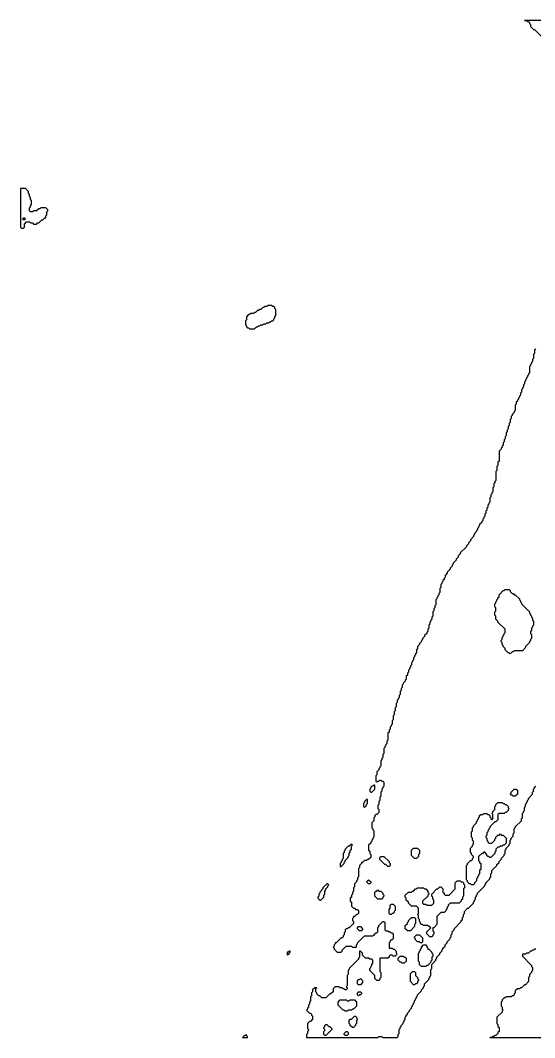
# Model space of a CAD drawing. Header units: millimetres. Extents: x 0 to 500, y 0 to 500.
# Drawn here: x 0 to 252.5, y 0.5 to 500 of the extents above; entities that cross this region are included whole.
import ezdxf

# ---------------------------------------------------------------- set-up
doc = ezdxf.new("R2010")
doc.units = ezdxf.units.MM

msp = doc.modelspace()

# ---------------------------------------------------------------- linework, layer by layer
for points in [[(267, 500), (247.5, 500), (248.5, 500), (249, 499.5), (249.5, 499.5), (250, 499), (250, 498.5), (250.5, 498), (250.5, 497), (252, 495.5), (252.5, 495.5), (257, 491)], [(253, 338.5), (252.5, 338), (252.5, 336.5), (252, 336), (252, 334), (251.5, 333.5), (251.5, 332.5), (251, 332), (251, 331.5), (250.5, 331), (250.5, 330.5), (250, 330), (250, 327), (249.5, 326.5), (249.5, 326), (249, 325.5), (249, 325), (248.5, 324.5), (248.5, 324), (248, 323.5), (248, 323), (247.5, 322.5), (247.5, 321.5), (247, 321), (247, 320), (246.5, 319.5), (246.5, 319), (246, 318.5), (246, 317.5), (245.5, 317), (245.5, 316), (245, 315.5), (245, 315), (244.5, 314.5), (244.5, 314), (244, 313.5), (244, 313), (243.5, 312.5), (243.5, 311.5), (243, 311), (243, 308.5), (242.5, 308), (242.5, 307.5), (241.5, 306.5), (241.5, 306), (241, 305.5), (241, 304.5), (240.5, 304), (240.5, 302.5), (240, 302), (240, 301), (239.5, 300.5), (239.5, 299.5), (239, 299), (239, 298), (238.5, 297.5), (238.5, 296), (238, 295.5), (238, 294.5), (237.5, 294), (237.5, 293), (237, 292.5), (237, 291.5), (236.5, 291), (236.5, 290.5), (236, 290), (236, 289.5), (235, 288.5), (235, 283.5), (234.5, 283), (234.5, 281.5), (234, 281), (234, 279), (233.5, 278.5), (233.5, 274), (233, 273.5), (233, 273), (232.5, 272.5), (232.5, 271), (232, 270.5), (232, 268.5), (231.5, 268), (231.5, 267.5), (231, 267), (231, 266), (230.5, 265.5), (230.5, 263.5), (230, 263), (230, 262.5), (229.5, 262), (229.5, 261), (229, 260.5), (229, 259.5), (228.5, 259), (228.5, 258), (228, 257.5), (228, 256.5), (227.5, 256), (227.5, 255.5), (227, 255), (227, 254.5), (226.5, 254), (226.5, 253.5), (225.5, 252.5), (225.5, 252), (225, 251.5), (225, 251), (224.5, 250.5), (224.5, 250), (224, 249.5), (224, 249), (223, 248), (223, 247.5), (222.5, 247), (222.5, 246.5), (221, 245), (221, 244.5), (220, 243.5), (220, 243), (219, 242), (219, 241.5), (216, 238.5), (216, 238), (215, 237), (215, 236.5), (214, 235.5), (214, 235), (212.5, 233.5), (212.5, 233), (212, 232.5), (212, 232), (211, 231), (211, 230.5), (209.5, 229), (209.5, 228.5), (208.5, 227.5), (208.5, 226.5), (208, 226), (208, 225.5), (207.5, 225), (207.5, 224.5), (207, 224), (207, 223.5), (206.5, 223), (206.5, 221.5), (206, 221), (206, 219), (205.5, 218.5), (205.5, 218), (205, 217.5), (205, 217), (204.5, 216.5), (204.5, 216), (204, 215.5), (204, 213), (203.5, 212.5), (203.5, 211.5), (203, 211), (203, 210), (202.5, 209.5), (202.5, 207.5), (202, 207), (202, 206), (201.5, 205.5), (201.5, 205), (201, 204.5), (201, 203.5), (200.5, 203), (200.5, 201.5), (200, 201), (200, 200), (199.5, 199.5), (199.5, 199), (198.5, 198), (198.5, 197.5), (197.5, 196.5), (197.5, 196), (197, 195.5), (197, 195), (196, 194), (196, 193.5), (195, 192.5), (195, 191.5), (194.5, 191), (194.5, 189.5), (194, 189), (194, 188.5), (193.5, 188), (193.5, 187.5), (193, 187), (193, 186), (192.5, 185.5), (192.5, 185), (192, 184.5), (192, 183.5), (191.5, 183), (191.5, 182.5), (191, 182), (191, 181.5), (190.5, 181), (190.5, 180), (190, 179.5), (190, 178.5), (189.5, 178), (189.5, 176.5), (189, 176), (189, 175.5), (188, 174.5), (188, 174), (187.5, 173.5), (187.5, 172.5), (187, 172), (187, 171), (186.5, 170.5), (186.5, 169), (186, 168.5), (186, 167.5), (185.5, 167), (185.5, 166.5), (185, 166), (185, 165), (184.5, 164.5), (184.5, 163), (184, 162.5), (184, 161), (183.5, 160.5), (183.5, 159), (183, 158.5), (183, 156.5), (182.5, 156), (182.5, 154.5), (182, 154), (182, 153.5), (181.5, 153), (181.5, 152), (181, 151.5), (181, 150.5), (180.5, 150), (180.5, 146.5), (180, 146), (180, 145), (179.5, 144.5), (179.5, 144), (179, 143.5), (179, 143), (178.5, 142.5), (178.5, 140), (178, 139.5), (178, 138), (177.5, 137.5), (177.5, 137), (177, 136.5), (177, 134), (176.5, 133.5), (176.5, 133), (176, 132.5), (176, 132), (175, 131), (175, 129.5), (174.5, 129), (174.5, 126.5), (175, 126), (175.5, 126.5), (176, 126.5), (176.5, 127), (177, 127), (177.5, 126.5), (178, 126.5), (178.5, 126), (178.5, 124), (178, 123.5), (178, 123), (177.5, 122.5), (177.5, 121.5), (177, 121), (177, 119), (176.5, 118.5), (176.5, 117), (176, 116.5), (176, 115), (175.5, 114.5), (175.5, 113), (176, 112.5), (176, 111), (175, 110), (174.5, 110), (174, 109.5), (174, 109), (173.5, 108.5), (173.5, 107), (172.5, 106), (172.5, 103.5), (173, 103), (173, 102.5), (173.5, 102), (173.5, 99), (173, 98.5), (173, 98), (172.5, 97.5), (172.5, 97), (172, 96.5), (172, 96), (171, 95), (171, 92.5), (171.5, 92), (171.5, 91), (172, 90.5), (172, 89), (171, 88), (170.5, 88), (170, 87.5), (169, 87.5), (168, 86.5), (167.5, 86.5), (167.5, 86), (166.5, 85), (166.5, 84), (166, 83.5), (166, 79.5), (165.5, 79), (165.5, 78), (165, 77.5), (165, 77), (164, 76), (164, 74.5), (163.5, 74), (163.5, 72.5), (163, 72), (163, 71), (162.5, 70.5), (162.5, 69.5), (162, 69), (162, 67.5), (162.5, 67), (162.5, 65), (163.5, 64), (164, 64), (164.5, 63.5), (165.5, 63.5), (166, 63), (166, 61.5), (165.5, 61), (165, 61), (164, 60), (163.5, 60), (163.5, 59.5), (163, 59), (163, 58), (163.5, 57.5), (163.5, 56.5), (161.5, 54.5), (161, 54.5), (160.5, 54), (160, 54), (159.5, 53.5), (159.5, 52.5), (159, 52), (159, 51), (158.5, 50.5), (158.5, 50), (158, 49.5), (157.5, 49.5), (155, 47), (154.5, 47), (154.5, 46.5), (154, 46), (154, 45.5), (153.5, 45), (154, 44.5), (154, 44), (155.5, 42.5), (157.5, 42.5), (158, 43), (158, 43.5), (160, 45.5), (162.5, 45.5), (163, 45), (165, 45), (165, 46), (165.5, 46.5), (165.5, 47), (169, 50.5), (173, 50.5), (173.5, 51), (174, 51), (174, 51.5), (174.5, 52), (175, 52), (175.5, 52.5), (175.5, 54.5), (176, 55), (176, 55.5), (178, 57.5), (178.5, 57.5), (179, 57), (179, 53.5), (179.5, 53), (180.5, 53), (181, 52.5), (181.5, 52.5), (182, 52), (182.5, 52), (183, 51.5), (183, 49), (182.5, 48.5), (182, 48.5), (181.5, 48), (181.5, 47.5), (181, 47), (181, 44.5), (182.5, 44.5), (183, 44), (183.5, 44), (184.5, 43), (184.5, 42), (185, 41.5), (184, 40.5), (183, 40.5), (182.5, 41), (181.5, 41), (181, 40.5), (181, 40), (180.5, 39.5), (176.5, 39.5), (176.5, 33), (177, 32.5), (177, 30), (176.5, 29.5), (176.5, 29), (176, 28.5), (175, 28.5), (174, 29.5), (174, 31), (171.5, 33.5), (171.5, 34.5), (172, 35), (172, 35.5), (172.5, 36), (172.5, 36.5), (173, 37), (173, 38.5), (172.5, 39), (171.5, 39), (171, 39.5), (169.5, 39.5), (168, 41), (168, 42), (167, 43), (166.5, 43), (166.5, 40), (166, 39.5), (166, 39), (161.5, 34.5), (161.5, 34), (161, 33.5), (161, 31.5), (160.5, 31), (160.5, 26), (160, 25.5), (160.5, 25), (160.5, 24.5), (160, 24), (159.5, 24), (159, 24.5), (158.5, 24.5), (158, 25), (157, 25), (156.5, 25.5), (154.5, 25.5), (153.5, 24.5), (153.5, 23), (152.5, 22), (152, 22), (150, 20), (148, 20), (147, 21), (146.5, 21), (145.5, 22), (145.5, 22.5), (145, 23), (145, 24.5), (145.5, 25), (144.5, 25), (143.5, 24), (143.5, 23), (143, 22.5), (143, 21), (142.5, 20.5), (142.5, 18.5), (142, 18), (142, 17), (141.5, 16.5), (141.5, 15.5), (141, 15), (141, 14.5), (140.5, 14), (142, 12.5), (142.5, 12.5), (143, 12), (143, 11.5), (143.5, 11), (143.5, 9.5), (142.5, 8.5), (142, 8.5), (141, 7.5), (141, 5), (141.5, 4.5), (141.5, 4), (141, 3.5), (141, 2.5), (140.5, 2), (140.5, 0.5), (175.5, 0.5), (176, 1), (177.5, 1), (178, 0.5), (185, 0.5), (185.5, 1), (185.5, 2), (186, 2.5), (186, 4.5), (186.5, 5), (186.5, 5.5), (187, 6), (187, 6.5), (188, 7.5), (188, 8), (188.5, 8.5), (188.5, 9), (189, 9.5), (189, 10.5), (189.5, 11), (189.5, 11.5), (190, 12), (190, 12.5), (191, 13.5), (191, 14), (192, 15), (192, 15.5), (192.5, 16), (192.5, 16.5), (193, 17), (193, 17.5), (193.5, 18), (193.5, 18.5), (194, 19), (194, 19.5), (194.5, 20), (194.5, 20.5), (195, 21), (195, 21.5), (197, 23.5), (197, 24), (198, 25), (198, 25.5), (198.5, 26), (198.5, 27), (200.5, 29), (200.5, 29.5), (201, 30), (201, 30.5), (201.5, 31), (201.5, 34), (202, 34.5), (202, 36.5), (204, 38.5), (204, 39), (204.5, 39.5), (204.5, 40), (206, 41.5), (206, 42), (207, 43), (207, 43.5), (207.5, 44), (207.5, 44.5), (208.5, 45.5), (208.5, 46), (209.5, 47), (209.5, 47.5), (211, 49), (211, 49.5), (211.5, 50), (211.5, 51), (212, 51.5), (212, 52.5), (213, 53.5), (213, 54), (216.5, 57.5), (216.5, 58), (217, 58.5), (217, 59.5), (217.5, 60), (217.5, 61), (218, 61.5), (218, 62.5), (219.5, 64), (220, 64), (222.5, 66.5), (222.5, 67), (223, 67.5), (223, 68), (223.5, 68.5), (223.5, 69.5), (224, 70), (224, 70.5), (224.5, 71), (224.5, 71.5), (228, 75), (228, 75.5), (228.5, 76), (228.5, 76.5), (230.5, 78.5), (230.5, 79), (231, 79.5), (231, 81), (231.5, 81.5), (231.5, 82.5), (234, 85), (234, 85.5), (235, 86.5), (235, 87), (236, 88), (236, 88.5), (237.5, 90), (237.5, 90.5), (238, 91), (238, 92.5), (238.5, 93), (238.5, 93.5), (240, 95), (240, 95.5), (240.5, 96), (240.5, 97.5), (241, 98), (241, 98.5), (242, 99.5), (242, 100.5), (242.5, 101), (242.5, 103), (243, 103.5), (243, 104), (246, 107), (246, 108), (246.5, 108.5), (246.5, 110.5), (247, 111), (247, 111.5), (247.5, 112), (247.5, 113.5), (248, 114), (248, 115), (248.5, 115.5), (248.5, 116), (249, 116.5), (249, 117), (249.5, 117.5), (249.5, 118), (251.5, 120), (251.5, 121), (252, 121.5), (252, 122.5), (252.5, 123), (252.5, 123.5), (253, 124)], [(253, 44), (252.5, 44), (252, 43.5), (251.5, 43.5), (251, 43), (250.5, 43), (249.5, 42), (248.5, 42), (248, 41.5), (246.5, 41.5), (246.5, 40.5), (251, 36), (251, 35.5), (251.5, 35), (251.5, 33.5), (251, 33), (251, 32.5), (250, 31.5), (250, 30.5), (249.5, 30), (249.5, 28), (248, 26.5), (247.5, 26.5), (246, 25), (245.5, 25), (245, 24.5), (244, 24.5), (243, 23.5), (243, 22.5), (242.5, 22), (242.5, 21.5), (242, 21), (241.5, 21), (241, 20.5), (238.5, 20.5), (238, 20), (237.5, 20), (236.5, 19), (236.5, 18.5), (236, 18), (236, 16), (236.5, 15.5), (236.5, 14.5), (237, 14), (236.5, 13.5), (236.5, 13), (234, 10.5), (234, 7.5), (234.5, 7), (234.5, 6), (235, 5.5), (235, 3.5), (234.5, 3), (234.5, 2.5), (233.5, 1.5), (233, 1.5), (232.5, 1), (232, 1), (231.5, 0.5), (230.5, 0.5), (314.5, 0.5)]]:
    msp.add_lwpolyline(points)
for points in [[(0, 417.5), (0, 398.5), (0.5, 398), (1.5, 398), (2, 398.5), (2, 400), (3, 401), (4.5, 401), (5, 400.5), (6, 400.5), (6.5, 400), (8, 400), (8.5, 400.5), (9, 400.5), (10.5, 402), (11, 402), (12, 403), (12.5, 403), (12.5, 404), (13, 404.5), (13, 406), (13.5, 406.5), (13.5, 407), (12.5, 408), (10, 408), (9.5, 407.5), (9, 407.5), (8, 406.5), (6.5, 406.5), (6, 406), (5, 406), (4.5, 406.5), (4.5, 408), (5, 408.5), (5, 409), (5.5, 409.5), (5.5, 411.5), (5, 412), (5, 413), (4.5, 413.5), (4.5, 414.5), (4, 415), (4, 416), (2.5, 417.5)], [(1, 402.5), (1.5, 403), (2, 403), (2.5, 402.5), (2, 402), (1.5, 402)], [(121.5, 360), (121, 359.5), (120, 359.5), (119.5, 359), (119, 359), (118, 358), (117.5, 358), (117, 357.5), (116.5, 357.5), (115.5, 356.5), (115, 356.5), (114.5, 356), (113, 356), (112.5, 355.5), (112, 355.5), (111, 354.5), (111, 353), (110.5, 352.5), (110.5, 350.5), (111, 350), (111, 349.5), (111.5, 349), (112, 349), (112.5, 348.5), (115, 348.5), (116, 349.5), (116.5, 349.5), (117, 350), (117.5, 350), (118, 350.5), (119, 350.5), (119.5, 351), (120.5, 351), (121, 351.5), (122, 351.5), (122.5, 352), (123, 352), (123.5, 352.5), (124, 352.5), (124.5, 353), (124.5, 353.5), (125, 354), (125, 354.5), (125.5, 355), (125.5, 358), (125, 358.5), (125, 359), (124.5, 359.5), (124, 359.5), (123.5, 360)], [(237.5, 220), (238, 220.5), (240, 220.5), (240.5, 220), (240.5, 219.5), (241.5, 218.5), (242, 218.5), (242.5, 218), (243, 218), (245, 216), (245, 215.5), (245.5, 215), (245.5, 214.5), (246, 214), (246, 213.5), (250, 209.5), (250, 209), (250.5, 208.5), (250.5, 208), (251, 207.5), (251, 207), (251.5, 206.5), (251.5, 205.5), (252, 205), (252, 203), (251.5, 202.5), (251.5, 202), (251, 201.5), (251, 200.5), (250.5, 200), (250.5, 199), (251, 198.5), (251, 196.5), (250.5, 196), (250.5, 195.5), (250, 195), (250, 194.5), (248, 192.5), (248, 192), (246.5, 190.5), (242.5, 190.5), (242, 190), (241.5, 190), (240.5, 189), (240, 189.5), (239.5, 189.5), (238, 191), (238, 191.5), (237, 192.5), (237, 193), (236.5, 193.5), (236.5, 194.5), (236, 195), (236, 195.5), (236.5, 196), (236.5, 197), (237, 197.5), (237, 198), (237.5, 198.5), (237.5, 199), (238, 199.5), (238, 201), (234.5, 204.5), (234.5, 205), (233.5, 206), (233.5, 207.5), (233, 208), (233, 209.5), (233.5, 210), (233.5, 211.5), (233, 212), (233, 213.5), (233.5, 214), (233.5, 214.5), (234, 215), (234, 215.5), (234.5, 216), (234.5, 216.5), (235, 217), (235, 218), (237, 220)], [(173.5, 124.5), (173, 124), (172.5, 124), (172, 123.5), (172, 123), (171.5, 122.5), (171.5, 121.5), (172, 121), (172.5, 121), (174, 122.5), (174, 124.5)], [(242.5, 122.5), (243.5, 122.5), (244, 122), (244, 120), (243, 119), (242, 119), (241.5, 119.5), (241, 119.5), (240.5, 120), (241, 120.5), (241, 121)], [(170, 117.5), (169, 116.5), (169, 116), (168.5, 115.5), (168.5, 114), (169, 113.5), (170, 114.5), (170, 115), (170.5, 115.5), (170.5, 117.5)], [(234.5, 116), (236.5, 116), (237, 115.5), (237.5, 115.5), (238, 115), (238.5, 115), (239.5, 114), (239.5, 113.5), (240, 113), (239.5, 112.5), (239.5, 112), (238.5, 111), (238, 111), (237.5, 110.5), (235, 110.5), (234.5, 110), (234.5, 107.5), (233.5, 106.5), (233, 106.5), (230.5, 104), (230.5, 103.5), (230, 103), (230, 102.5), (229.5, 102), (229.5, 101.5), (229, 101), (229, 100), (228.5, 99.5), (228.5, 99), (229, 98.5), (229, 97.5), (229.5, 97), (229.5, 96.5), (230, 96), (231.5, 96), (233, 97.5), (233, 98), (233.5, 98.5), (233.5, 99), (234.5, 100), (235, 100), (235.5, 100.5), (236, 100), (237, 100), (238.5, 98.5), (238.5, 96), (237.5, 95), (237, 95), (236.5, 94.5), (235.5, 94.5), (235, 94), (234.5, 94), (233.5, 93), (233.5, 92), (233, 91.5), (233, 91), (231, 89), (230.5, 89), (230, 89.5), (229.5, 89.5), (229, 90), (229, 90.5), (228, 91.5), (227.5, 91.5), (227, 91), (226.5, 91), (225, 89.5), (225, 87.5), (225.5, 87), (225.5, 86.5), (226, 86), (226, 83), (225.5, 82.5), (225.5, 81), (225, 80.5), (225, 80), (224.5, 79.5), (224.5, 79), (224, 78.5), (224, 77.5), (223, 76.5), (223, 76), (222.5, 75.5), (221.5, 75.5), (221, 76), (220.5, 76), (219.5, 77), (219.5, 77.5), (219, 78), (219, 85), (219.5, 85.5), (219.5, 86), (221, 87.5), (221.5, 87.5), (222, 88), (222, 88.5), (222.5, 89), (222.5, 89.5), (221.5, 90.5), (221.5, 91), (221, 91.5), (221, 93.5), (222, 94.5), (222, 95), (222.5, 95.5), (222.5, 97), (222, 97.5), (222, 98.5), (221.5, 99), (221.5, 101.5), (222, 102), (222, 103.5), (222.5, 104), (222.5, 104.5), (224, 106), (224, 106.5), (224.5, 107), (224.5, 107.5), (225, 108), (225, 108.5), (225.5, 109), (225.5, 109.5), (226, 110), (227, 110), (227.5, 110.5), (229, 110.5), (229.5, 110), (230, 110), (230.5, 109.5), (230.5, 109), (231, 108.5), (231, 108), (231.5, 107.5), (232, 108), (232, 110), (231.5, 110.5), (232, 111), (232, 111.5), (233, 112.5), (233, 114), (233.5, 114.5), (233.5, 115)], [(162.5, 95.5), (161.5, 94.5), (161, 94.5), (159.5, 93), (159.5, 92.5), (159, 92), (159, 91.5), (158.5, 91), (158.5, 88.5), (158, 88), (158, 87.5), (157.5, 87), (157.5, 86.5), (157, 86), (157, 84.5), (157.5, 84.5), (159, 86), (159, 86.5), (159.5, 87), (159.5, 87.5), (161, 89), (161, 89.5), (161.5, 90), (161.5, 91), (162, 91.5), (162, 92.5), (162.5, 93), (162.5, 94.5), (163, 95)], [(193, 93.5), (195, 93.5), (196, 92.5), (196, 91), (195.5, 90.5), (195.5, 89.5), (194.5, 88.5), (193.5, 88.5), (192, 90), (192, 92.5)], [(176.5, 89), (177, 89.5), (178.5, 89.5), (181, 87), (181, 86.5), (181.5, 86), (181.5, 85), (181, 84.5), (180.5, 84.5), (179.5, 85.5), (179, 85.5), (176.5, 88)], [(150.5, 76), (148.5, 74), (148.5, 73.5), (147, 72), (147, 71.5), (146.5, 71), (146.5, 70), (146, 69.5), (146, 69), (147, 68), (147.5, 68), (149, 69.5), (149, 70.5), (149.5, 71), (149.5, 72.5), (150, 73), (150, 73.5), (151, 74.5), (151, 75), (151.5, 75.5), (151, 76)], [(171, 78), (172, 77), (172, 76.5), (171.5, 76), (171, 76), (170, 77)], [(214.5, 77.5), (216, 77.5), (216.5, 77), (217, 77), (217.5, 76.5), (217.5, 76), (218, 75.5), (218, 74), (217.5, 73.5), (217.5, 70), (217, 69.5), (217, 68.5), (216.5, 68), (216.5, 67.5), (215.5, 66.5), (211, 66.5), (210, 65.5), (210, 65), (209.5, 64.5), (209.5, 64), (209, 63.5), (209, 63), (208, 62), (206.5, 62), (204.5, 60), (204.5, 56), (203, 54.5), (202.5, 54.5), (202.5, 53), (203, 52.5), (203, 51.5), (202.5, 51), (202.5, 50.5), (202, 50), (201, 50), (199.5, 51.5), (199.5, 52.5), (201.5, 54.5), (201, 55), (200.5, 55), (200, 55.5), (198, 55.5), (197.5, 56), (197, 56), (196.5, 56.5), (196.5, 57), (196, 57.5), (196, 58.5), (195.5, 59), (195.5, 60.5), (195, 61), (195.5, 61.5), (195.5, 64), (194.5, 65), (192, 65), (190.5, 66.5), (190.5, 67), (189.5, 68), (189.5, 69), (189, 69.5), (189, 70.5), (190.5, 72), (192, 72), (192.5, 72.5), (193, 72.5), (194, 73.5), (194.5, 73.5), (195, 74), (198, 74), (198.5, 73.5), (199, 73.5), (200, 72.5), (200, 72), (200.5, 71.5), (200.5, 71), (200, 70.5), (200, 70), (197.5, 67.5), (197.5, 66.5), (198, 66), (199, 66), (199.5, 65.5), (202, 65.5), (203, 66.5), (203, 68), (202.5, 68.5), (202.5, 69.5), (202, 70), (202, 71), (204.5, 73.5), (205, 73.5), (206, 74.5), (206.5, 74.5), (207.5, 73.5), (207.5, 72), (208, 71.5), (208, 71), (208.5, 70.5), (210.5, 70.5), (213.5, 73.5), (213.5, 76.5)], [(175, 72.5), (175.5, 73), (176, 72.5), (177, 72.5), (178, 71.5), (178, 71), (178.5, 70.5), (178.5, 70), (178, 69.5), (178, 69), (177.5, 68.5), (175.5, 68.5), (174, 70), (174, 72), (174.5, 72.5)], [(181.5, 65.5), (182, 66), (183, 66), (184, 65), (184, 63), (183.5, 62.5), (183.5, 62), (183, 61.5), (182.5, 61.5), (182, 61), (181.5, 61), (181, 61.5), (181, 63.5), (181.5, 64)], [(165.5, 54.5), (166, 55), (167, 55), (168, 54), (168, 53.5), (167.5, 53), (166.5, 53), (165.5, 54)], [(192, 59.5), (193.5, 59.5), (194, 59), (194, 56.5), (193.5, 56), (193.5, 55), (191.5, 53), (190, 53), (189, 54), (189, 55.5), (190, 56.5), (190, 57), (190.5, 57.5), (190.5, 58)], [(194.5, 51), (196, 51), (197.5, 49.5), (197.5, 47.5), (197, 47), (196.5, 47), (196, 47.5), (195, 47.5), (194, 48.5), (194, 49), (193.5, 49.5), (193.5, 50)], [(198, 46), (199, 46), (199.5, 45.5), (199.5, 45), (200, 44.5), (200, 44), (200.5, 44), (202, 42.5), (202, 42), (202.5, 41.5), (202.5, 40.5), (202, 40), (202, 38.5), (201.5, 38), (201.5, 37.5), (200, 36), (199.5, 36), (199, 35.5), (197, 35.5), (196, 36.5), (196, 37.5), (195.5, 38), (195.5, 42), (196, 42.5), (196, 43), (196.5, 43.5), (196.5, 44), (197, 44.5), (197, 45)], [(132, 43), (131.5, 42.5), (131, 42.5), (131, 41), (131.5, 41.5), (132, 41.5), (132, 42), (132.5, 42.5), (132.5, 43)], [(186.5, 40.5), (188, 40.5), (188.5, 40), (189, 40), (189.5, 39.5), (189.5, 38), (188.5, 37), (187.5, 37), (187, 37.5), (186.5, 37.5), (185.5, 38.5), (185.5, 39.5)], [(192.5, 33), (193.5, 33), (194, 32.5), (194, 31), (195, 30), (195, 29.5), (195.5, 29), (195.5, 28.5), (195, 28), (195, 27.5), (194.5, 27), (194, 27), (193.5, 26.5), (193, 26.5), (191.5, 28), (191.5, 32)], [(166.5, 29), (167, 29.5), (168, 28.5), (168, 27.5), (167, 26.5), (166, 26.5), (165.5, 27), (165.5, 28.5), (166, 29)], [(165.5, 22.5), (166, 23), (167, 23), (167.5, 22.5), (167.5, 22), (167, 21.5), (166.5, 21.5), (166, 21), (165.5, 21.5)], [(157, 19), (160, 19), (160.5, 18.5), (161.5, 18.5), (162, 19), (164, 19), (165, 18), (165, 16), (163.5, 14.5), (163, 14.5), (162.5, 14), (161, 14), (160.5, 13.5), (159.5, 13.5), (159, 14), (158.5, 14), (156, 16.5), (156, 18)], [(164, 11), (164.5, 11), (165, 10.5), (165, 10), (165.5, 9.5), (165, 9), (165, 7.5), (164.5, 7), (164.5, 6.5), (163.5, 5.5), (163, 5.5), (162, 6.5), (162, 7), (161.5, 7.5), (161.5, 9), (162, 9.5), (162.5, 9.5)], [(149.5, 6.5), (150, 7), (150.5, 7), (151.5, 6), (152, 6), (153, 5), (153, 4.5), (150, 1.5), (149.5, 1.5), (149, 2), (149, 3.5), (149.5, 4), (149.5, 4.5), (149, 5), (149, 5.5), (149.5, 6)], [(111, 2), (110.5, 1.5), (110, 1.5), (109, 0.5), (111.5, 0.5), (111.5, 1), (111, 1.5)], [(160, 3.5), (160.5, 3.5), (161, 3), (161, 2), (160.5, 1.5), (159.5, 1.5), (159, 2), (159, 2.5)]]:
    msp.add_lwpolyline(points, close=True)

doc.saveas('drawing.dxf')
